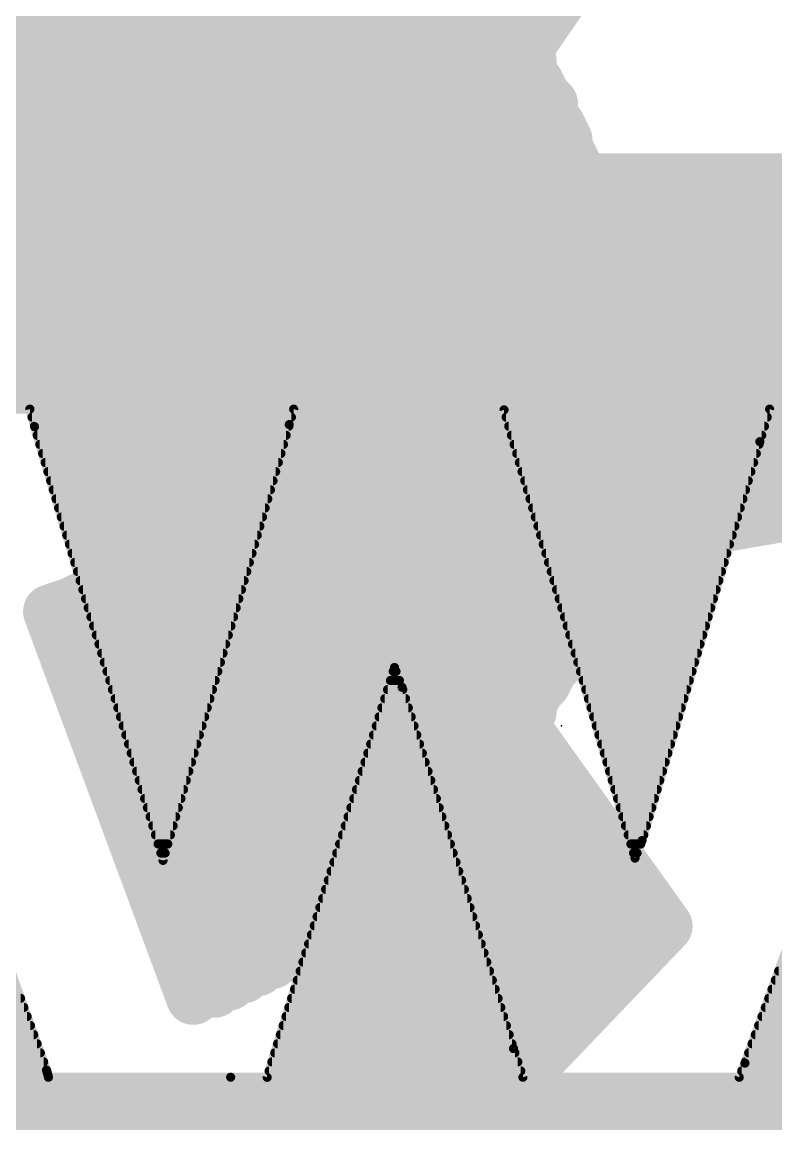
# Model space of a CAD drawing. Extents: x -32 to 75, y -66 to 21.
# Drawn here: x 2.675 to 3.729, y 0.581 to 2.127 of the extents above; entities that cross this region are included whole.
import ezdxf

# ---------------------------------------------------------------- set-up
doc = ezdxf.new("R2010")
doc.units = 0
for name, color, linetype in [('21', 41, 'CONTINUOUS'), ('22', 40, 'CONTINUOUS'), ('23', 53, 'CONTINUOUS')]:
    doc.layers.add(name, color=color, linetype=linetype)

msp = doc.modelspace()

# ---------------------------------------------------------------- linework, layer by layer
at = {"layer": '21', "const_width": 0.0127}
for points in [[(1.6953, 1.9304), (5.2156, 1.9304)], [(5.145, 1.9375), (1.8134, 1.9375)], [(1.5919, 1.9177), (5.3135, 1.9177)], [(1.5509, 1.905), (5.36, 1.905)], [(1.51, 1.8923), (5.4009, 1.8923)], [(1.438, 1.8669), (5.4719, 1.8669)], [(1.4691, 1.8796), (5.439, 1.8796)], [(1.4147, 1.8542), (5.4966, 1.8542)], [(1.3913, 1.8415), (5.52, 1.8415)], [(1.3679, 1.8288), (5.5434, 1.8288)], [(1.3212, 1.8034), (5.587, 1.8034)], [(1.3446, 1.8161), (5.5668, 1.8161)], [(1.3027, 1.7907), (5.6068, 1.7907)], [(1.2875, 1.778), (5.6237, 1.778)], [(1.2723, 1.7653), (5.6391, 1.7653)], [(1.257, 1.7526), (5.6545, 1.7526)], [(1.2266, 1.7272), (5.6853, 1.7272)], [(1.2418, 1.7399), (5.6699, 1.7399)], [(1.2113, 1.7145), (5.6998, 1.7145)], [(1.1961, 1.7018), (5.7128, 1.7018)], [(1.1839, 1.6891), (5.7258, 1.6891)], [(1.1736, 1.6764), (5.7376, 1.6764)], [(1.153, 1.651), (5.7586, 1.651)], [(1.1633, 1.6637), (5.7481, 1.6637)], [(1.1427, 1.6383), (5.7691, 1.6383)], [(1.1324, 1.6256), (5.7796, 1.6256)], [(1.1221, 1.6129), (5.79, 1.6129)], [(1.1118, 1.6002), (5.8004, 1.6002)], [(1.8132, 1.5875), (5.2162, 1.5875)], [(2.709, 0.6617), (2.3749, 1.585)], [(2.3933, 1.5861), (2.6857, 1.5861)], [(2.6857, 1.5861), (2.6923, 1.5615)], [(2.6887, 1.5748), (3.0513, 1.5748)], [(3.0484, 1.5645), (3.0545, 1.5861)], [(3.0545, 1.5861), (3.3486, 1.585)], [(3.3486, 1.585), (3.5317, 0.9581)], [(3.3516, 1.5748), (3.7166, 1.5748)], [(4.021, 1.5865), (3.6854, 0.6714)], [(3.7062, 1.5405), (3.72, 1.5861)], [(3.72, 1.5861), (3.9895, 1.5861)], [(2.6921, 1.5621), (3.0477, 1.5621)], [(2.6923, 1.5615), (2.8719, 0.9549)], [(2.8719, 0.9549), (3.0484, 1.5645)], [(3.3553, 1.5621), (3.7127, 1.5621)], [(2.6959, 1.5494), (3.044, 1.5494)], [(3.359, 1.5494), (3.7089, 1.5494)], [(3.5416, 0.9826), (3.7062, 1.5405)], [(2.6996, 1.5367), (3.0403, 1.5367)], [(3.3627, 1.5367), (3.7051, 1.5367)], [(2.7034, 1.524), (3.0367, 1.524)], [(2.7071, 1.5113), (3.033, 1.5113)], [(3.3664, 1.524), (3.7013, 1.524)], [(3.3701, 1.5113), (3.6976, 1.5113)], [(2.7109, 1.4986), (3.0293, 1.4986)], [(3.3738, 1.4986), (3.6938, 1.4986)], [(2.7147, 1.4859), (3.0256, 1.4859)], [(3.3776, 1.4859), (3.6901, 1.4859)], [(2.7184, 1.4732), (3.022, 1.4732)], [(3.3813, 1.4732), (3.6863, 1.4732)], [(2.7222, 1.4605), (3.0183, 1.4605)], [(2.7259, 1.4478), (3.0146, 1.4478)], [(3.385, 1.4605), (3.6826, 1.4605)], [(3.3887, 1.4478), (3.6788, 1.4478)], [(2.7297, 1.4351), (3.0109, 1.4351)], [(3.3924, 1.4351), (3.6751, 1.4351)], [(2.7335, 1.4224), (3.0072, 1.4224)], [(3.3961, 1.4224), (3.6713, 1.4224)], [(2.7372, 1.4097), (3.0036, 1.4097)], [(3.3998, 1.4097), (3.6676, 1.4097)], [(2.741, 1.397), (2.9999, 1.397)], [(3.4035, 1.397), (3.6639, 1.397)], [(2.7447, 1.3843), (2.9962, 1.3843)], [(2.7485, 1.3716), (2.9925, 1.3716)], [(3.4072, 1.3843), (3.6601, 1.3843)], [(3.4109, 1.3716), (3.6564, 1.3716)], [(2.7523, 1.3589), (2.9889, 1.3589)], [(3.4147, 1.3589), (3.6526, 1.3589)], [(2.756, 1.3462), (2.9852, 1.3462)], [(3.4184, 1.3462), (3.6489, 1.3462)], [(2.7598, 1.3335), (2.9815, 1.3335)], [(3.4221, 1.3335), (3.6451, 1.3335)], [(2.7635, 1.3208), (2.9778, 1.3208)], [(3.4258, 1.3208), (3.6414, 1.3208)], [(2.7673, 1.3081), (2.9741, 1.3081)], [(2.7711, 1.2954), (2.9705, 1.2954)], [(3.4295, 1.3081), (3.6376, 1.3081)], [(3.4332, 1.2954), (3.6339, 1.2954)], [(2.7748, 1.2827), (2.9668, 1.2827)], [(3.4369, 1.2827), (3.6301, 1.2827)], [(2.7786, 1.27), (2.9631, 1.27)], [(3.4406, 1.27), (3.6264, 1.27)], [(2.7823, 1.2573), (2.9594, 1.2573)], [(3.4443, 1.2573), (3.6226, 1.2573)], [(2.7861, 1.2446), (2.9557, 1.2446)], [(2.7898, 1.2319), (2.9521, 1.2319)], [(3.4481, 1.2446), (3.6189, 1.2446)], [(3.4518, 1.2319), (3.6151, 1.2319)], [(2.7936, 1.2192), (2.9484, 1.2192)], [(3.1954, 1.2248), (3.0174, 0.6516)], [(3.1937, 1.2192), (3.1976, 1.2192)], [(3.206, 1.197), (3.1954, 1.2248)], [(3.4555, 1.2192), (3.6114, 1.2192)], [(2.7974, 1.2065), (2.9447, 1.2065)], [(3.1898, 1.2065), (3.2024, 1.2065)], [(3.4592, 1.2065), (3.6076, 1.2065)], [(2.8011, 1.1938), (2.941, 1.1938)], [(3.1858, 1.1938), (3.207, 1.1938)], [(3.3618, 0.6917), (3.206, 1.197)], [(3.4629, 1.1938), (3.6039, 1.1938)], [(2.8049, 1.1811), (2.9374, 1.1811)], [(3.1819, 1.1811), (3.2109, 1.1811)], [(3.4666, 1.1811), (3.6001, 1.1811)], [(2.8087, 1.1684), (2.9337, 1.1684)], [(2.8124, 1.1557), (2.93, 1.1557)], [(3.174, 1.1557), (3.2188, 1.1557)], [(3.1779, 1.1684), (3.2148, 1.1684)], [(3.4703, 1.1684), (3.5964, 1.1684)], [(3.474, 1.1557), (3.5926, 1.1557)], [(2.8162, 1.143), (2.9263, 1.143)], [(3.1701, 1.143), (3.2227, 1.143)], [(3.4777, 1.143), (3.5889, 1.143)], [(2.8199, 1.1303), (2.9226, 1.1303)], [(3.1661, 1.1303), (3.2266, 1.1303)], [(3.4814, 1.1303), (3.5852, 1.1303)], [(2.8237, 1.1176), (2.919, 1.1176)], [(3.1622, 1.1176), (3.2305, 1.1176)], [(3.4852, 1.1176), (3.5814, 1.1176)], [(2.8274, 1.1049), (2.9153, 1.1049)], [(2.8312, 1.0922), (2.9116, 1.0922)], [(3.1543, 1.0922), (3.2383, 1.0922)], [(3.1582, 1.1049), (3.2344, 1.1049)], [(3.4889, 1.1049), (3.5777, 1.1049)], [(3.4926, 1.0922), (3.5739, 1.0922)], [(2.835, 1.0795), (2.9079, 1.0795)], [(3.1503, 1.0795), (3.2423, 1.0795)], [(3.4963, 1.0795), (3.5702, 1.0795)], [(2.8387, 1.0668), (2.9043, 1.0668)], [(3.1464, 1.0668), (3.2462, 1.0668)], [(3.5, 1.0668), (3.5664, 1.0668)], [(2.8425, 1.0541), (2.9006, 1.0541)], [(3.1424, 1.0541), (3.2501, 1.0541)], [(3.5037, 1.0541), (3.5627, 1.0541)], [(2.8462, 1.0414), (2.8969, 1.0414)], [(3.1385, 1.0414), (3.254, 1.0414)], [(3.5074, 1.0414), (3.5589, 1.0414)], [(2.85, 1.0287), (2.8932, 1.0287)], [(2.8538, 1.016), (2.8895, 1.016)], [(3.1306, 1.016), (3.2618, 1.016)], [(3.1346, 1.0287), (3.2579, 1.0287)], [(3.5111, 1.0287), (3.5552, 1.0287)], [(3.5148, 1.016), (3.5514, 1.016)], [(2.8575, 1.0033), (2.8859, 1.0033)], [(3.1267, 1.0033), (3.2658, 1.0033)], [(3.5185, 1.0033), (3.5477, 1.0033)], [(2.8613, 0.9906), (2.8822, 0.9906)], [(3.1227, 0.9906), (3.2697, 0.9906)], [(3.5223, 0.9906), (3.5439, 0.9906)], [(2.865, 0.9779), (2.8785, 0.9779)], [(3.1188, 0.9779), (3.2736, 0.9779)], [(3.526, 0.9779), (3.5397, 0.9779)], [(3.5317, 0.9581), (3.5416, 0.9826)], [(2.8688, 0.9652), (2.8748, 0.9652)], [(3.1109, 0.9525), (3.2814, 0.9525)], [(3.1148, 0.9652), (3.2775, 0.9652)], [(3.5297, 0.9652), (3.5346, 0.9652)], [(3.1069, 0.9398), (3.2853, 0.9398)], [(3.103, 0.9271), (3.2893, 0.9271)], [(3.0991, 0.9144), (3.2932, 0.9144)], [(3.0951, 0.9017), (3.2971, 0.9017)], [(3.0872, 0.8763), (3.3049, 0.8763)], [(3.0912, 0.889), (3.301, 0.889)], [(3.0833, 0.8636), (3.3088, 0.8636)], [(3.0793, 0.8509), (3.3127, 0.8509)], [(3.0754, 0.8382), (3.3167, 0.8382)], [(3.0714, 0.8255), (3.3206, 0.8255)], [(3.0636, 0.8001), (3.3284, 0.8001)], [(3.0675, 0.8128), (3.3245, 0.8128)], [(3.7326, 0.8001), (4.0547, 0.8001)], [(3.0596, 0.7874), (3.3323, 0.7874)], [(3.728, 0.7874), (4.0547, 0.7874)], [(3.0557, 0.7747), (3.3362, 0.7747)], [(3.7233, 0.7747), (4.0547, 0.7747)], [(2.324, 0.762), (2.6727, 0.762)], [(3.0517, 0.762), (3.3402, 0.762)], [(3.7187, 0.762), (4.0547, 0.762)], [(2.324, 0.7493), (2.6773, 0.7493)], [(2.324, 0.7366), (2.6819, 0.7366)], [(3.0438, 0.7366), (3.348, 0.7366)], [(3.0478, 0.7493), (3.3441, 0.7493)], [(3.7093, 0.7366), (4.0547, 0.7366)], [(3.714, 0.7493), (4.0547, 0.7493)], [(2.324, 0.7239), (2.6865, 0.7239)], [(3.0399, 0.7239), (3.3519, 0.7239)], [(3.7047, 0.7239), (4.0547, 0.7239)], [(2.324, 0.7112), (2.6911, 0.7112)], [(3.0359, 0.7112), (3.3558, 0.7112)], [(3.7, 0.7112), (4.0547, 0.7112)], [(2.324, 0.6985), (2.6957, 0.6985)], [(3.032, 0.6985), (3.3597, 0.6985)], [(3.375, 0.6516), (3.3618, 0.6917)], [(3.6954, 0.6985), (4.0547, 0.6985)], [(2.324, 0.6858), (2.7003, 0.6858)], [(3.0281, 0.6858), (3.3638, 0.6858)], [(3.6907, 0.6858), (4.0546, 0.6858)], [(2.324, 0.6731), (2.7049, 0.6731)], [(2.324, 0.6604), (2.7093, 0.6604)], [(2.7117, 0.6516), (2.709, 0.6617)], [(3.0202, 0.6604), (3.3721, 0.6604)], [(3.0241, 0.6731), (3.3679, 0.6731)], [(3.6854, 0.6714), (3.6775, 0.6516)], [(3.681, 0.6604), (4.0542, 0.6604)], [(3.6861, 0.6731), (4.0544, 0.6731)], [(2.324, 0.6477), (5.226, 0.6477)], [(2.9664, 0.6516), (2.7117, 0.6516)], [(3.0174, 0.6516), (2.9664, 0.6516)], [(3.6775, 0.6516), (3.375, 0.6516)], [(2.324, 0.635), (5.785, 0.635)], [(2.324, 0.6223), (5.7745, 0.6223)], [(2.324, 0.6096), (5.764, 0.6096)], [(2.324, 0.5969), (5.7535, 0.5969)], [(2.324, 0.5842), (5.743, 0.5842)]]:
    msp.add_lwpolyline(points, dxfattribs=at)
at = {"layer": '21', "const_width": 0.0064}
for points in [[(2.6888, 1.5869, 1), (2.6826, 1.5853)], [(2.6887, 1.578, 1), (2.6887, 1.5716)], [(2.6857, 1.5829, 1), (2.6857, 1.5893)], [(3.0513, 1.5716, 1), (3.0513, 1.578)], [(3.0545, 1.5892, 1), (3.0545, 1.5829)], [(3.0576, 1.5852, 1), (3.0515, 1.5869)], [(3.3517, 1.5859, 1), (3.3456, 1.5841)], [(3.3516, 1.578, 1), (3.3516, 1.5716)], [(3.3486, 1.5818, 1), (3.3486, 1.5882)], [(3.7166, 1.5716, 1), (3.7166, 1.578)], [(3.72, 1.5893, 1), (3.72, 1.5829)], [(3.723, 1.5852, 1), (3.7169, 1.587)], [(2.6921, 1.5653, 1), (2.6921, 1.5589)], [(2.6953, 1.5624, 1), (2.6892, 1.5606)], [(2.6892, 1.5607, 1), (2.6953, 1.5623)], [(3.0453, 1.5653, 1), (3.0514, 1.5636)], [(3.0514, 1.5636, 1), (3.0453, 1.5653)], [(3.0477, 1.5589, 1), (3.0477, 1.5653)], [(3.3553, 1.5653, 1), (3.3553, 1.5589)], [(3.7127, 1.5589, 1), (3.7127, 1.5653)], [(2.6959, 1.5526, 1), (2.6959, 1.5462)], [(3.044, 1.5462, 1), (3.044, 1.5526)], [(3.359, 1.5526, 1), (3.359, 1.5462)], [(3.7093, 1.5396, 1), (3.7032, 1.5414)], [(3.7089, 1.5462, 1), (3.7089, 1.5526)], [(2.6996, 1.5399, 1), (2.6996, 1.5335)], [(3.0403, 1.5335, 1), (3.0403, 1.5399)], [(3.3627, 1.5399, 1), (3.3627, 1.5335)], [(3.7032, 1.5415, 1), (3.7093, 1.5396)], [(3.7051, 1.5335, 1), (3.7051, 1.5399)], [(2.7034, 1.5272, 1), (2.7034, 1.5208)], [(2.7071, 1.5145, 1), (2.7071, 1.5081)], [(3.033, 1.5081, 1), (3.033, 1.5145)], [(3.0367, 1.5208, 1), (3.0367, 1.5272)], [(3.3664, 1.5272, 1), (3.3664, 1.5208)], [(3.3701, 1.5145, 1), (3.3701, 1.5081)], [(3.6976, 1.5081, 1), (3.6976, 1.5145)], [(3.7013, 1.5208, 1), (3.7013, 1.5272)], [(2.7109, 1.5018, 1), (2.7109, 1.4954)], [(3.0293, 1.4954, 1), (3.0293, 1.5018)], [(3.3738, 1.5018, 1), (3.3738, 1.4954)], [(3.6938, 1.4954, 1), (3.6938, 1.5018)], [(2.7147, 1.4891, 1), (2.7147, 1.4827)], [(3.0256, 1.4827, 1), (3.0256, 1.4891)], [(3.3776, 1.4891, 1), (3.3776, 1.4827)], [(3.6901, 1.4827, 1), (3.6901, 1.4891)], [(2.7184, 1.4764, 1), (2.7184, 1.47)], [(3.022, 1.47, 1), (3.022, 1.4764)], [(3.3813, 1.4764, 1), (3.3813, 1.47)], [(3.6863, 1.47, 1), (3.6863, 1.4764)], [(2.7222, 1.4637, 1), (2.7222, 1.4573)], [(2.7259, 1.451, 1), (2.7259, 1.4446)], [(3.0146, 1.4446, 1), (3.0146, 1.451)], [(3.0183, 1.4573, 1), (3.0183, 1.4637)], [(3.385, 1.4637, 1), (3.385, 1.4573)], [(3.3887, 1.451, 1), (3.3887, 1.4446)], [(3.6788, 1.4446, 1), (3.6788, 1.451)], [(3.6826, 1.4573, 1), (3.6826, 1.4637)], [(2.7297, 1.4383, 1), (2.7297, 1.4319)], [(3.0109, 1.4319, 1), (3.0109, 1.4383)], [(3.3924, 1.4383, 1), (3.3924, 1.4319)], [(3.6751, 1.4319, 1), (3.6751, 1.4383)], [(2.7335, 1.4256, 1), (2.7335, 1.4192)], [(3.0072, 1.4192, 1), (3.0072, 1.4256)], [(3.3961, 1.4256, 1), (3.3961, 1.4192)], [(3.6713, 1.4192, 1), (3.6713, 1.4256)], [(2.7372, 1.4129, 1), (2.7372, 1.4065)], [(3.0036, 1.4065, 1), (3.0036, 1.4129)], [(3.3998, 1.4129, 1), (3.3998, 1.4065)], [(3.6676, 1.4065, 1), (3.6676, 1.4129)], [(2.741, 1.4002, 1), (2.741, 1.3938)], [(2.9999, 1.3938, 1), (2.9999, 1.4002)], [(3.4035, 1.4002, 1), (3.4035, 1.3938)], [(3.6639, 1.3938, 1), (3.6639, 1.4002)], [(2.7447, 1.3875, 1), (2.7447, 1.3811)], [(2.7485, 1.3748, 1), (2.7485, 1.3684)], [(2.9925, 1.3684, 1), (2.9925, 1.3748)], [(2.9962, 1.3811, 1), (2.9962, 1.3875)], [(3.4072, 1.3875, 1), (3.4072, 1.3811)], [(3.4109, 1.3748, 1), (3.4109, 1.3684)], [(3.6564, 1.3684, 1), (3.6564, 1.3748)], [(3.6601, 1.3811, 1), (3.6601, 1.3875)], [(2.7523, 1.3621, 1), (2.7523, 1.3557)], [(2.9889, 1.3557, 1), (2.9889, 1.3621)], [(3.4147, 1.3621, 1), (3.4147, 1.3557)], [(3.6526, 1.3557, 1), (3.6526, 1.3621)], [(2.756, 1.3494, 1), (2.756, 1.343)], [(2.9852, 1.343, 1), (2.9852, 1.3494)], [(3.4184, 1.3494, 1), (3.4184, 1.343)], [(3.6489, 1.343, 1), (3.6489, 1.3494)], [(2.7598, 1.3367, 1), (2.7598, 1.3303)], [(2.9815, 1.3303, 1), (2.9815, 1.3367)], [(3.4221, 1.3367, 1), (3.4221, 1.3303)], [(3.6451, 1.3303, 1), (3.6451, 1.3367)], [(2.7635, 1.324, 1), (2.7635, 1.3176)], [(2.9778, 1.3176, 1), (2.9778, 1.324)], [(3.4258, 1.324, 1), (3.4258, 1.3176)], [(3.6414, 1.3176, 1), (3.6414, 1.324)], [(2.7673, 1.3113, 1), (2.7673, 1.3049)], [(2.7711, 1.2986, 1), (2.7711, 1.2922)], [(2.9705, 1.2922, 1), (2.9705, 1.2986)], [(2.9741, 1.3049, 1), (2.9741, 1.3113)], [(3.4295, 1.3113, 1), (3.4295, 1.3049)], [(3.4332, 1.2986, 1), (3.4332, 1.2922)], [(3.6339, 1.2922, 1), (3.6339, 1.2986)], [(3.6376, 1.3049, 1), (3.6376, 1.3113)], [(2.7748, 1.2859, 1), (2.7748, 1.2795)], [(2.9668, 1.2795, 1), (2.9668, 1.2859)], [(3.4369, 1.2859, 1), (3.4369, 1.2795)], [(3.6301, 1.2795, 1), (3.6301, 1.2859)], [(2.7786, 1.2732, 1), (2.7786, 1.2668)], [(2.9631, 1.2668, 1), (2.9631, 1.2732)], [(3.4406, 1.2732, 1), (3.4406, 1.2668)], [(3.6264, 1.2668, 1), (3.6264, 1.2732)], [(2.7823, 1.2605, 1), (2.7823, 1.2541)], [(2.9594, 1.2541, 1), (2.9594, 1.2605)], [(3.4443, 1.2605, 1), (3.4443, 1.2541)], [(3.6226, 1.2541, 1), (3.6226, 1.2605)], [(2.7861, 1.2478, 1), (2.7861, 1.2414)], [(2.7898, 1.2351, 1), (2.7898, 1.2287)], [(2.9521, 1.2287, 1), (2.9521, 1.2351)], [(2.9557, 1.2414, 1), (2.9557, 1.2478)], [(3.4481, 1.2478, 1), (3.4481, 1.2414)], [(3.4518, 1.2351, 1), (3.4518, 1.2287)], [(3.6151, 1.2287, 1), (3.6151, 1.2351)], [(3.6189, 1.2414, 1), (3.6189, 1.2478)], [(2.7936, 1.2224, 1), (2.7936, 1.216)], [(2.9484, 1.216, 1), (2.9484, 1.2224)], [(3.1937, 1.2224, 1), (3.1937, 1.216)], [(3.1984, 1.2259, 1), (3.1925, 1.2236)], [(3.1985, 1.2238, 1), (3.1924, 1.2257)], [(3.1976, 1.216, 1), (3.1976, 1.2224)], [(3.4555, 1.2224, 1), (3.4555, 1.216)], [(3.6114, 1.216, 1), (3.6114, 1.2224)], [(2.7974, 1.2097, 1), (2.7974, 1.2033)], [(2.9447, 1.2033, 1), (2.9447, 1.2097)], [(3.1898, 1.2097, 1), (3.1898, 1.2033)], [(3.2024, 1.2033, 1), (3.2024, 1.2097)], [(3.4592, 1.2097, 1), (3.4592, 1.2033)], [(3.6076, 1.2033, 1), (3.6076, 1.2097)], [(2.8011, 1.197, 1), (2.8011, 1.1906)], [(2.941, 1.1906, 1), (2.941, 1.197)], [(3.1858, 1.197, 1), (3.1858, 1.1906)], [(3.209, 1.198, 1), (3.203, 1.1961)], [(3.203, 1.1959, 1), (3.209, 1.1982)], [(3.207, 1.1906, 1), (3.207, 1.197)], [(3.4629, 1.197, 1), (3.4629, 1.1906)], [(3.6039, 1.1906, 1), (3.6039, 1.197)], [(2.8049, 1.1843, 1), (2.8049, 1.1779)], [(2.9374, 1.1779, 1), (2.9374, 1.1843)], [(3.1819, 1.1843, 1), (3.1819, 1.1779)], [(3.2109, 1.1779, 1), (3.2109, 1.1843)], [(3.4666, 1.1843, 1), (3.4666, 1.1779)], [(3.6001, 1.1779, 1), (3.6001, 1.1843)], [(2.8087, 1.1716, 1), (2.8087, 1.1652)], [(2.8124, 1.1589, 1), (2.8124, 1.1525)], [(2.93, 1.1525, 1), (2.93, 1.1589)], [(2.9337, 1.1652, 1), (2.9337, 1.1716)], [(3.174, 1.1589, 1), (3.174, 1.1525)], [(3.1779, 1.1716, 1), (3.1779, 1.1652)], [(3.2148, 1.1652, 1), (3.2148, 1.1716)], [(3.2188, 1.1525, 1), (3.2188, 1.1589)], [(3.4703, 1.1716, 1), (3.4703, 1.1652)], [(3.474, 1.1589, 1), (3.474, 1.1525)], [(3.5926, 1.1525, 1), (3.5926, 1.1589)], [(3.5964, 1.1652, 1), (3.5964, 1.1716)], [(2.8162, 1.1462, 1), (2.8162, 1.1398)], [(2.9263, 1.1398, 1), (2.9263, 1.1462)], [(3.1701, 1.1462, 1), (3.1701, 1.1398)], [(3.2227, 1.1398, 1), (3.2227, 1.1462)], [(3.4777, 1.1462, 1), (3.4777, 1.1398)], [(3.5889, 1.1398, 1), (3.5889, 1.1462)], [(2.8199, 1.1335, 1), (2.8199, 1.1271)], [(2.9226, 1.1271, 1), (2.9226, 1.1335)], [(3.1661, 1.1335, 1), (3.1661, 1.1271)], [(3.2266, 1.1271, 1), (3.2266, 1.1335)], [(3.4814, 1.1335, 1), (3.4814, 1.1271)], [(3.5852, 1.1271, 1), (3.5852, 1.1335)], [(2.8237, 1.1208, 1), (2.8237, 1.1144)], [(2.919, 1.1144, 1), (2.919, 1.1208)], [(3.1622, 1.1208, 1), (3.1622, 1.1144)], [(3.2305, 1.1144, 1), (3.2305, 1.1208)], [(3.4852, 1.1208, 1), (3.4852, 1.1144)], [(3.5814, 1.1144, 1), (3.5814, 1.1208)], [(2.8274, 1.1081, 1), (2.8274, 1.1017)], [(2.8312, 1.0954, 1), (2.8312, 1.089)], [(2.9116, 1.089, 1), (2.9116, 1.0954)], [(2.9153, 1.1017, 1), (2.9153, 1.1081)], [(3.1543, 1.0954, 1), (3.1543, 1.089)], [(3.1582, 1.1081, 1), (3.1582, 1.1017)], [(3.2344, 1.1017, 1), (3.2344, 1.1081)], [(3.2383, 1.089, 1), (3.2383, 1.0954)], [(3.4889, 1.1081, 1), (3.4889, 1.1017)], [(3.4926, 1.0954, 1), (3.4926, 1.089)], [(3.5739, 1.089, 1), (3.5739, 1.0954)], [(3.5777, 1.1017, 1), (3.5777, 1.1081)], [(2.835, 1.0827, 1), (2.835, 1.0763)], [(2.9079, 1.0763, 1), (2.9079, 1.0827)], [(3.1503, 1.0827, 1), (3.1503, 1.0763)], [(3.2423, 1.0763, 1), (3.2423, 1.0827)], [(3.4963, 1.0827, 1), (3.4963, 1.0763)], [(3.5702, 1.0763, 1), (3.5702, 1.0827)], [(2.8387, 1.07, 1), (2.8387, 1.0636)], [(2.9043, 1.0636, 1), (2.9043, 1.07)], [(3.1464, 1.07, 1), (3.1464, 1.0636)], [(3.2462, 1.0636, 1), (3.2462, 1.07)], [(3.5, 1.07, 1), (3.5, 1.0636)], [(3.5664, 1.0636, 1), (3.5664, 1.07)], [(2.8425, 1.0573, 1), (2.8425, 1.0509)], [(2.9006, 1.0509, 1), (2.9006, 1.0573)], [(3.1424, 1.0573, 1), (3.1424, 1.0509)], [(3.2501, 1.0509, 1), (3.2501, 1.0573)], [(3.5037, 1.0573, 1), (3.5037, 1.0509)], [(3.5627, 1.0509, 1), (3.5627, 1.0573)], [(2.8462, 1.0446, 1), (2.8462, 1.0382)], [(2.8969, 1.0382, 1), (2.8969, 1.0446)], [(3.1385, 1.0446, 1), (3.1385, 1.0382)], [(3.254, 1.0382, 1), (3.254, 1.0446)], [(3.5074, 1.0446, 1), (3.5074, 1.0382)], [(3.5589, 1.0382, 1), (3.5589, 1.0446)], [(2.85, 1.0319, 1), (2.85, 1.0255)], [(2.8538, 1.0192, 1), (2.8538, 1.0128)], [(2.8895, 1.0128, 1), (2.8895, 1.0192)], [(2.8932, 1.0255, 1), (2.8932, 1.0319)], [(3.1306, 1.0192, 1), (3.1306, 1.0128)], [(3.1346, 1.0319, 1), (3.1346, 1.0255)], [(3.2579, 1.0255, 1), (3.2579, 1.0319)], [(3.2618, 1.0128, 1), (3.2618, 1.0192)], [(3.5111, 1.0319, 1), (3.5111, 1.0255)], [(3.5148, 1.0192, 1), (3.5148, 1.0128)], [(3.5514, 1.0128, 1), (3.5514, 1.0192)], [(3.5552, 1.0255, 1), (3.5552, 1.0319)], [(2.8575, 1.0065, 1), (2.8575, 1.0001)], [(2.8859, 1.0001, 1), (2.8859, 1.0065)], [(3.1267, 1.0065, 1), (3.1267, 1.0001)], [(3.2658, 1.0001, 1), (3.2658, 1.0065)], [(3.5185, 1.0065, 1), (3.5185, 1.0001)], [(3.5477, 1.0001, 1), (3.5477, 1.0065)], [(2.8613, 0.9938, 1), (2.8613, 0.9874)], [(2.8822, 0.9874, 1), (2.8822, 0.9938)], [(3.1227, 0.9938, 1), (3.1227, 0.9874)], [(3.2697, 0.9874, 1), (3.2697, 0.9938)], [(3.5223, 0.9938, 1), (3.5223, 0.9874)], [(3.5439, 0.9874, 1), (3.5439, 0.9938)], [(2.865, 0.9811, 1), (2.865, 0.9747)], [(2.8785, 0.9747, 1), (2.8785, 0.9811)], [(3.1188, 0.9811, 1), (3.1188, 0.9747)], [(3.2736, 0.9747, 1), (3.2736, 0.9811)], [(3.526, 0.9811, 1), (3.526, 0.9747)], [(3.5385, 0.9835, 1), (3.5446, 0.9817)], [(3.5445, 0.9815, 1), (3.5386, 0.9838)], [(3.5397, 0.9747, 1), (3.5397, 0.9811)], [(2.8688, 0.9684, 1), (2.8688, 0.962)], [(2.8688, 0.9558, 1), (2.8749, 0.954)], [(2.8688, 0.954, 1), (2.8749, 0.9558)], [(2.8748, 0.962, 1), (2.8748, 0.9684)], [(3.1109, 0.9557, 1), (3.1109, 0.9493)], [(3.1148, 0.9684, 1), (3.1148, 0.962)], [(3.2775, 0.962, 1), (3.2775, 0.9684)], [(3.2814, 0.9493, 1), (3.2814, 0.9557)], [(3.5297, 0.9684, 1), (3.5297, 0.962)], [(3.5288, 0.9593, 1), (3.5347, 0.9569)], [(3.5287, 0.9572, 1), (3.5348, 0.959)], [(3.5346, 0.962, 1), (3.5346, 0.9684)], [(3.1069, 0.943, 1), (3.1069, 0.9366)], [(3.2853, 0.9366, 1), (3.2853, 0.943)], [(3.103, 0.9303, 1), (3.103, 0.9239)], [(3.2893, 0.9239, 1), (3.2893, 0.9303)], [(3.0991, 0.9176, 1), (3.0991, 0.9112)], [(3.2932, 0.9112, 1), (3.2932, 0.9176)], [(3.0951, 0.9049, 1), (3.0951, 0.8985)], [(3.2971, 0.8985, 1), (3.2971, 0.9049)], [(3.0872, 0.8795, 1), (3.0872, 0.8731)], [(3.0912, 0.8922, 1), (3.0912, 0.8858)], [(3.301, 0.8858, 1), (3.301, 0.8922)], [(3.3049, 0.8731, 1), (3.3049, 0.8795)], [(3.0833, 0.8668, 1), (3.0833, 0.8604)], [(3.3088, 0.8604, 1), (3.3088, 0.8668)], [(3.0793, 0.8541, 1), (3.0793, 0.8477)], [(3.3127, 0.8477, 1), (3.3127, 0.8541)], [(3.0754, 0.8414, 1), (3.0754, 0.835)], [(3.3167, 0.835, 1), (3.3167, 0.8414)], [(3.0714, 0.8287, 1), (3.0714, 0.8223)], [(3.3206, 0.8223, 1), (3.3206, 0.8287)], [(3.0636, 0.8033, 1), (3.0636, 0.7969)], [(3.0675, 0.816, 1), (3.0675, 0.8096)], [(3.3245, 0.8096, 1), (3.3245, 0.816)], [(3.3284, 0.7969, 1), (3.3284, 0.8033)], [(3.7326, 0.8033, 1), (3.7326, 0.7969)], [(3.0596, 0.7906, 1), (3.0596, 0.7842)], [(3.3323, 0.7842, 1), (3.3323, 0.7906)], [(3.728, 0.7906, 1), (3.728, 0.7842)], [(3.0557, 0.7779, 1), (3.0557, 0.7715)], [(3.3362, 0.7715, 1), (3.3362, 0.7779)], [(3.7233, 0.7779, 1), (3.7233, 0.7715)], [(2.6727, 0.7588, 1), (2.6727, 0.7652)], [(3.0517, 0.7652, 1), (3.0517, 0.7588)], [(3.3402, 0.7588, 1), (3.3402, 0.7652)], [(3.7187, 0.7652, 1), (3.7187, 0.7588)], [(2.6773, 0.7461, 1), (2.6773, 0.7525)], [(2.6819, 0.7334, 1), (2.6819, 0.7398)], [(3.0438, 0.7398, 1), (3.0438, 0.7334)], [(3.0478, 0.7525, 1), (3.0478, 0.7461)], [(3.3441, 0.7461, 1), (3.3441, 0.7525)], [(3.348, 0.7334, 1), (3.348, 0.7398)], [(3.7093, 0.7398, 1), (3.7093, 0.7334)], [(3.714, 0.7525, 1), (3.714, 0.7461)], [(2.6865, 0.7207, 1), (2.6865, 0.7271)], [(3.0399, 0.7271, 1), (3.0399, 0.7207)], [(3.3519, 0.7207, 1), (3.3519, 0.7271)], [(3.7047, 0.7271, 1), (3.7047, 0.7207)], [(2.6911, 0.708, 1), (2.6911, 0.7144)], [(3.0359, 0.7144, 1), (3.0359, 0.708)], [(3.3558, 0.708, 1), (3.3558, 0.7144)], [(3.7, 0.7144, 1), (3.7, 0.708)], [(2.6957, 0.6953, 1), (2.6957, 0.7017)], [(3.032, 0.7017, 1), (3.032, 0.6953)], [(3.3649, 0.6927, 1), (3.3588, 0.6907)], [(3.3597, 0.6953, 1), (3.3597, 0.7017)], [(3.6954, 0.7017, 1), (3.6954, 0.6953)], [(2.7003, 0.6826, 1), (2.7003, 0.689)], [(3.0281, 0.689, 1), (3.0281, 0.6826)], [(3.3588, 0.6908, 1), (3.3649, 0.6926)], [(3.3638, 0.6826, 1), (3.3638, 0.689)], [(3.6907, 0.689, 1), (3.6907, 0.6826)], [(2.7049, 0.6699, 1), (2.7049, 0.6763)], [(2.7121, 0.6625, 1), (2.7059, 0.6609)], [(2.706, 0.6606, 1), (2.712, 0.6628)], [(2.7093, 0.6572, 1), (2.7093, 0.6636)], [(3.0202, 0.6636, 1), (3.0202, 0.6572)], [(3.0241, 0.6763, 1), (3.0241, 0.6699)], [(3.3679, 0.6699, 1), (3.3679, 0.6763)], [(3.3721, 0.6572, 1), (3.3721, 0.6636)], [(3.681, 0.6636, 1), (3.681, 0.6572)], [(3.6824, 0.6725, 1), (3.6884, 0.6703)], [(3.6884, 0.6702, 1), (3.6825, 0.6726)], [(3.6861, 0.6763, 1), (3.6861, 0.6699)], [(2.7117, 0.6548, 1), (2.7117, 0.6485)], [(2.7086, 0.6508, 1), (2.7147, 0.6524)], [(2.9664, 0.6548, 1), (2.9664, 0.6485)], [(2.9664, 0.6485, 1), (2.9664, 0.6548)], [(3.0144, 0.6525, 1), (3.0205, 0.6506)], [(3.0174, 0.6484, 1), (3.0174, 0.6548)], [(3.375, 0.6548, 1), (3.375, 0.6485)], [(3.372, 0.6506, 1), (3.378, 0.6526)], [(3.6745, 0.6528, 1), (3.6804, 0.6504)], [(3.6775, 0.6485, 1), (3.6775, 0.6548)]]:
    msp.add_lwpolyline(points, format="xyb", dxfattribs=at)
at = {"layer": '22', "const_width": 0.076}
for points in [[(3.5742, 2.373), (3.3742, 2.083)], [(1.7816, 2.128), (3.4053, 2.128)], [(3.3742, 2.083), (3.3842, 2.073)], [(3.3842, 2.073), (3.3842, 2.053)], [(1.7932, 2.052), (3.3852, 2.052)], [(3.3842, 2.053), (3.3942, 2.043)], [(3.3942, 2.043), (3.4042, 2.023)], [(3.4042, 2.023), (3.4142, 2.013)], [(3.4142, 2.013), (3.4142, 1.993)], [(3.4142, 1.993), (3.4242, 1.983)], [(1.7542, 1.976), (3.4277, 1.976)], [(3.4242, 1.983), (3.4342, 1.963)], [(3.4342, 1.963), (3.4342, 1.953)], [(2.6642, 1.943), (2.6242, 1.953)], [(2.6942, 1.943), (2.6642, 1.943)], [(2.7242, 1.923), (2.6942, 1.943)], [(3.4342, 1.953), (3.4542, 1.913)], [(2.7542, 1.913), (2.7242, 1.923)], [(2.7842, 1.893), (2.7542, 1.913)], [(3.4542, 1.913), (3.4542, 1.903)], [(2.7737, 1.9), (3.4557, 1.9)], [(3.4542, 1.903), (3.4642, 1.883)], [(2.8042, 1.873), (2.7842, 1.893)], [(3.4642, 1.883), (3.4642, 1.873)], [(2.8342, 1.853), (2.8042, 1.873)], [(3.4642, 1.873), (3.4742, 1.853)], [(2.8542, 1.833), (2.8342, 1.853)], [(3.4742, 1.853), (3.4742, 1.833)], [(2.8942, 1.773), (2.8542, 1.833)], [(2.8602, 1.824), (3.5265, 1.824)], [(3.4742, 1.833), (3.8242, 1.773)], [(2.9342, 1.653), (2.8942, 1.773)], [(2.9025, 1.748), (3.8242, 1.748)], [(2.9279, 1.672), (3.8242, 1.672)], [(2.9342, 1.593), (2.9342, 1.653)], [(2.9242, 1.563), (2.9342, 1.593)], [(2.9342, 1.596), (3.8242, 1.596)], [(2.9242, 1.533), (2.9242, 1.563)], [(2.9042, 1.493), (2.9242, 1.533)], [(2.9177, 1.52), (3.8242, 1.52)], [(2.8942, 1.463), (2.9042, 1.493)], [(2.8742, 1.423), (2.8942, 1.463)], [(3.8242, 1.453), (3.4742, 1.393)], [(2.8847, 1.444), (3.7719, 1.444)], [(2.8542, 1.403), (2.8742, 1.423)], [(2.8442, 1.383), (2.8542, 1.403)], [(3.4742, 1.393), (3.4742, 1.383)], [(2.8242, 1.363), (2.8442, 1.383)], [(3.4742, 1.383), (3.4642, 1.363)], [(2.8042, 1.353), (2.8242, 1.363)], [(2.8292, 1.368), (3.4667, 1.368)], [(3.4642, 1.363), (3.4642, 1.343)], [(2.7842, 1.333), (2.8042, 1.353)], [(3.4642, 1.343), (3.4542, 1.333)], [(2.7442, 1.313), (2.7842, 1.333)], [(3.4542, 1.333), (3.4542, 1.313)], [(2.7142, 1.303), (2.7442, 1.313)], [(3.4542, 1.313), (3.4442, 1.303)], [(2.9142, 0.763), (2.7142, 1.303)], [(2.7183, 1.292), (3.4387, 1.292)], [(3.4442, 1.303), (3.4342, 1.283)], [(3.4342, 1.283), (3.4342, 1.263)], [(3.4342, 1.263), (3.4242, 1.253)], [(3.4242, 1.253), (3.4242, 1.233)], [(3.4242, 1.233), (3.4142, 1.223)], [(2.7464, 1.216), (3.4107, 1.216)], [(3.4142, 1.223), (3.4042, 1.203)], [(3.4042, 1.203), (3.3942, 1.193)], [(3.3942, 1.193), (3.3842, 1.173)], [(3.3842, 1.173), (3.3842, 1.163)], [(3.3842, 1.163), (3.3742, 1.143)], [(2.7746, 1.14), (3.3763, 1.14)], [(3.3742, 1.143), (3.5742, 0.863)], [(2.8027, 1.064), (3.4306, 1.064)], [(2.8309, 0.988), (3.4849, 0.988)], [(2.859, 0.912), (3.5392, 0.912)], [(3.5742, 0.863), (3.3542, 0.633)], [(2.8872, 0.836), (3.5484, 0.836)], [(3.0542, 0.833), (3.0442, 0.823)], [(3.0642, 0.833), (3.0542, 0.833)], [(3.3542, 0.633), (3.0642, 0.833)], [(3.0142, 0.813), (3.0042, 0.803)], [(3.0242, 0.813), (3.0142, 0.813)], [(3.0342, 0.823), (3.0242, 0.813)], [(3.0442, 0.823), (3.0342, 0.823)], [(2.9942, 0.803), (2.9842, 0.793)], [(3.0042, 0.803), (2.9942, 0.803)], [(2.9542, 0.783), (2.9442, 0.773)], [(2.9642, 0.783), (2.9542, 0.783)], [(2.9742, 0.793), (2.9642, 0.783)], [(2.9842, 0.793), (2.9742, 0.793)], [(2.9242, 0.773), (2.9142, 0.763)], [(2.9442, 0.773), (2.9242, 0.773)], [(3.17, 0.76), (3.4757, 0.76)], [(3.2802, 0.684), (3.403, 0.684)]]:
    msp.add_lwpolyline(points, dxfattribs=at)
at = {"layer": '22', "const_width": 0.038}
for points in [[(3.4053, 2.109, 1), (3.4053, 2.147)], [(3.3876, 2.0964, 1), (3.3608, 2.0695)], [(3.3586, 2.0938, 1), (3.3898, 2.0722)], [(3.4032, 2.073, 1), (3.3652, 2.073)], [(3.3708, 2.0595, 1), (3.3976, 2.0864)], [(3.3976, 2.0664, 1), (3.3708, 2.0395)], [(3.3852, 2.033, 1), (3.3852, 2.071)], [(3.4112, 2.0515, 1), (3.3772, 2.0345)], [(3.3808, 2.0295, 1), (3.4076, 2.0564)], [(3.3652, 2.053, 1), (3.4032, 2.053)], [(3.4176, 2.0364, 1), (3.3908, 2.0095)], [(3.3872, 2.0145, 1), (3.4212, 2.0315)], [(3.4332, 2.013, 1), (3.3952, 2.013)], [(3.4008, 1.9995, 1), (3.4276, 2.0264)], [(3.4276, 2.0064, 1), (3.4008, 1.9795)], [(3.3952, 1.993, 1), (3.4332, 1.993)], [(3.4412, 1.9915, 1), (3.4072, 1.9745)], [(3.4108, 1.9695, 1), (3.4376, 1.9964)], [(3.4277, 1.957, 1), (3.4277, 1.995)], [(3.4532, 1.963, 1), (3.4152, 1.963)], [(2.6642, 1.962, 1), (2.6642, 1.924)], [(2.6596, 1.9245, 1), (2.6688, 1.9614)], [(2.7047, 1.9588, 1), (2.6837, 1.9272)], [(2.6942, 1.924, 1), (2.6942, 1.962)], [(3.4512, 1.9615, 1), (3.4172, 1.9445)], [(3.4172, 1.9545, 1), (3.4512, 1.9715)], [(3.4152, 1.953, 1), (3.4532, 1.953)], [(2.7302, 1.941, 1), (2.7182, 1.9049)], [(2.7137, 1.9072, 1), (2.7347, 1.9388)], [(2.7647, 1.9288, 1), (2.7437, 1.8972)], [(2.7482, 1.8949, 1), (2.7602, 1.931)], [(3.4732, 1.913, 1), (3.4352, 1.913)], [(2.7737, 1.919, 1), (2.7737, 1.881)], [(3.4712, 1.9115, 1), (3.4372, 1.8945)], [(3.4372, 1.9045, 1), (3.4712, 1.9215)], [(3.4557, 1.881, 1), (3.4557, 1.919)], [(2.7976, 1.9064, 1), (2.7708, 1.8795)], [(2.7737, 1.8772, 1), (2.7947, 1.9088)], [(3.4352, 1.903, 1), (3.4732, 1.903)], [(3.4832, 1.883, 1), (3.4452, 1.883)], [(2.8147, 1.8888, 1), (2.7937, 1.8572)], [(2.7908, 1.8595, 1), (2.8176, 1.8864)], [(3.4812, 1.8815, 1), (3.4472, 1.8645)], [(3.4472, 1.8745, 1), (3.4812, 1.8915)], [(2.8476, 1.8664, 1), (2.8208, 1.8395)], [(2.8237, 1.8372, 1), (2.8447, 1.8688)], [(3.4452, 1.873, 1), (3.4832, 1.873)], [(3.4932, 1.853, 1), (3.4552, 1.853)], [(3.4572, 1.8445, 1), (3.4912, 1.8615)], [(2.87, 1.8435, 1), (2.8384, 1.8224)], [(2.8408, 1.8195, 1), (2.8676, 1.8464)], [(2.8602, 1.843, 1), (2.8602, 1.805)], [(3.4774, 1.8517, 1), (3.471, 1.8142)], [(3.5265, 1.805, 1), (3.5265, 1.843)], [(3.4552, 1.833, 1), (3.4932, 1.833)], [(2.9122, 1.779, 1), (2.8762, 1.767)], [(2.8784, 1.7624, 1), (2.91, 1.7835)], [(2.9025, 1.767, 1), (2.9025, 1.729)], [(2.9279, 1.691, 1), (2.9279, 1.653)], [(2.9532, 1.653, 1), (2.9152, 1.653)], [(2.9162, 1.647, 1), (2.9522, 1.659)], [(2.9342, 1.615, 1), (2.9342, 1.577)], [(2.9522, 1.587, 1), (2.9162, 1.599)], [(2.9152, 1.593, 1), (2.9532, 1.593)], [(2.9432, 1.563, 1), (2.9052, 1.563)], [(2.9062, 1.569, 1), (2.9422, 1.557)], [(2.9412, 1.5245, 1), (2.9072, 1.5415)], [(2.9177, 1.539, 1), (2.9177, 1.501)], [(2.9052, 1.533, 1), (2.9432, 1.533)], [(2.8872, 1.5015, 1), (2.9212, 1.4845)], [(2.9222, 1.487, 1), (2.8862, 1.499)], [(2.9112, 1.4545, 1), (2.8772, 1.4715)], [(2.8762, 1.469, 1), (2.9122, 1.457)], [(2.8847, 1.463, 1), (2.8847, 1.425)], [(2.8876, 1.4095, 1), (2.8608, 1.4364)], [(2.8712, 1.3945, 1), (2.8372, 1.4115)], [(2.8572, 1.4315, 1), (2.8912, 1.4145)], [(2.8408, 1.4164, 1), (2.8676, 1.3895)], [(3.4932, 1.393, 1), (3.4552, 1.393)], [(3.471, 1.4117, 1), (3.4774, 1.3742)], [(2.8272, 1.3915, 1), (2.8612, 1.3745)], [(2.8576, 1.3695, 1), (2.8308, 1.3964)], [(3.4912, 1.3745, 1), (3.4572, 1.3915)], [(2.8108, 1.3764, 1), (2.8376, 1.3495)], [(2.8292, 1.387, 1), (2.8292, 1.349)], [(2.8327, 1.346, 1), (2.8157, 1.38)], [(3.4832, 1.363, 1), (3.4452, 1.363)], [(3.4552, 1.383, 1), (3.4932, 1.383)], [(3.4667, 1.349, 1), (3.4667, 1.387)], [(2.7957, 1.37, 1), (2.8127, 1.336)], [(2.8176, 1.3395, 1), (2.7908, 1.3664)], [(3.4472, 1.3715, 1), (3.4812, 1.3545)], [(3.4776, 1.3295, 1), (3.4508, 1.3564)], [(2.7708, 1.3464, 1), (2.7976, 1.3195)], [(2.7927, 1.316, 1), (2.7757, 1.35)], [(3.4732, 1.333, 1), (3.4352, 1.333)], [(3.4408, 1.3464, 1), (3.4676, 1.3195)], [(3.4452, 1.343, 1), (3.4832, 1.343)], [(2.7357, 1.33, 1), (2.7527, 1.296)], [(2.7502, 1.2949, 1), (2.7382, 1.331)], [(3.4676, 1.2995, 1), (3.4408, 1.3264)], [(2.732, 1.3096, 1), (2.6964, 1.2964)], [(2.7082, 1.321, 1), (2.7202, 1.2849)], [(2.7183, 1.311, 1), (2.7183, 1.273)], [(3.4308, 1.3164, 1), (3.4576, 1.2895)], [(3.4612, 1.2945, 1), (3.4272, 1.3115)], [(3.4352, 1.313, 1), (3.4732, 1.313)], [(3.4387, 1.273, 1), (3.4387, 1.311)], [(3.4532, 1.283, 1), (3.4152, 1.283)], [(3.4172, 1.2915, 1), (3.4512, 1.2745)], [(3.4476, 1.2495, 1), (3.4208, 1.2764)], [(3.4432, 1.253, 1), (3.4052, 1.253)], [(3.4108, 1.2664, 1), (3.4376, 1.2395)], [(3.4376, 1.2195, 1), (3.4108, 1.2464)], [(3.4152, 1.263, 1), (3.4532, 1.263)], [(2.7464, 1.235, 1), (2.7464, 1.197)], [(3.4008, 1.2364, 1), (3.4276, 1.2095)], [(3.4312, 1.2145, 1), (3.3972, 1.2315)], [(3.4107, 1.197, 1), (3.4107, 1.235)], [(3.4176, 1.1895, 1), (3.3908, 1.2164)], [(3.4052, 1.233, 1), (3.4432, 1.233)], [(3.3808, 1.2064, 1), (3.4076, 1.1795)], [(3.4112, 1.1845, 1), (3.3772, 1.2015)], [(3.3872, 1.2115, 1), (3.4212, 1.1945)], [(3.4032, 1.173, 1), (3.3652, 1.173)], [(3.3672, 1.1815, 1), (3.4012, 1.1645)], [(3.4012, 1.1545, 1), (3.3672, 1.1715)], [(2.7746, 1.159, 1), (2.7746, 1.121)], [(3.3897, 1.154, 1), (3.3587, 1.1319)], [(3.3652, 1.163, 1), (3.4032, 1.163)], [(3.3763, 1.121, 1), (3.3763, 1.159)], [(3.3572, 1.1515, 1), (3.3912, 1.1345)], [(2.8027, 1.083, 1), (2.8027, 1.045)], [(3.4306, 1.045, 1), (3.4306, 1.083)], [(2.8309, 1.007, 1), (2.8309, 0.969)], [(3.4849, 0.969, 1), (3.4849, 1.007)], [(2.859, 0.931, 1), (2.859, 0.893)], [(3.5392, 0.893, 1), (3.5392, 0.931)], [(3.5879, 0.8498, 1), (3.5605, 0.8761)], [(3.5587, 0.8519, 1), (3.5897, 0.874)], [(2.8872, 0.855, 1), (2.8872, 0.817)], [(3.0542, 0.852, 1), (3.0542, 0.814)], [(3.0676, 0.8195, 1), (3.0408, 0.8464)], [(3.075, 0.8486, 1), (3.0534, 0.8173)], [(3.0642, 0.814, 1), (3.0642, 0.852)], [(3.5484, 0.817, 1), (3.5484, 0.855)], [(3.0142, 0.832, 1), (3.0142, 0.794)], [(3.0276, 0.7995, 1), (3.0008, 0.8264)], [(3.0342, 0.842, 1), (3.0342, 0.804)], [(3.0476, 0.8095, 1), (3.0208, 0.8364)], [(3.0242, 0.794, 1), (3.0242, 0.832)], [(3.0308, 0.8364, 1), (3.0576, 0.8095)], [(3.0442, 0.804, 1), (3.0442, 0.842)], [(2.9942, 0.822, 1), (2.9942, 0.784)], [(3.0076, 0.7895, 1), (2.9808, 0.8164)], [(2.9908, 0.8164, 1), (3.0176, 0.7895)], [(3.0042, 0.784, 1), (3.0042, 0.822)], [(3.0108, 0.8264, 1), (3.0376, 0.7995)], [(2.9542, 0.802, 1), (2.9542, 0.764)], [(2.9676, 0.7695, 1), (2.9408, 0.7964)], [(2.9742, 0.812, 1), (2.9742, 0.774)], [(2.9876, 0.7795, 1), (2.9608, 0.8064)], [(2.9642, 0.764, 1), (2.9642, 0.802)], [(2.9708, 0.8064, 1), (2.9976, 0.7795)], [(2.9842, 0.774, 1), (2.9842, 0.812)], [(2.9242, 0.792, 1), (2.9242, 0.754)], [(2.9376, 0.7595, 1), (2.9108, 0.7864)], [(2.9308, 0.7864, 1), (2.9576, 0.7595)], [(2.9442, 0.754, 1), (2.9442, 0.792)], [(2.9508, 0.7964, 1), (2.9776, 0.7695)], [(2.9008, 0.7764, 1), (2.9276, 0.7495)], [(3.17, 0.779, 1), (3.17, 0.741)], [(3.4757, 0.741, 1), (3.4757, 0.779)], [(2.8964, 0.7564, 1), (2.932, 0.7696)], [(3.2802, 0.703, 1), (3.2802, 0.665)], [(3.403, 0.665, 1), (3.403, 0.703)], [(3.3405, 0.6461, 1), (3.3679, 0.6198)], [(3.3434, 0.6173, 1), (3.365, 0.6486)]]:
    msp.add_lwpolyline(points, format="xyb", dxfattribs=at)
at = {"layer": '23'}
msp.add_point((3.429, 1.143), dxfattribs=at)

doc.saveas('drawing.dxf')
